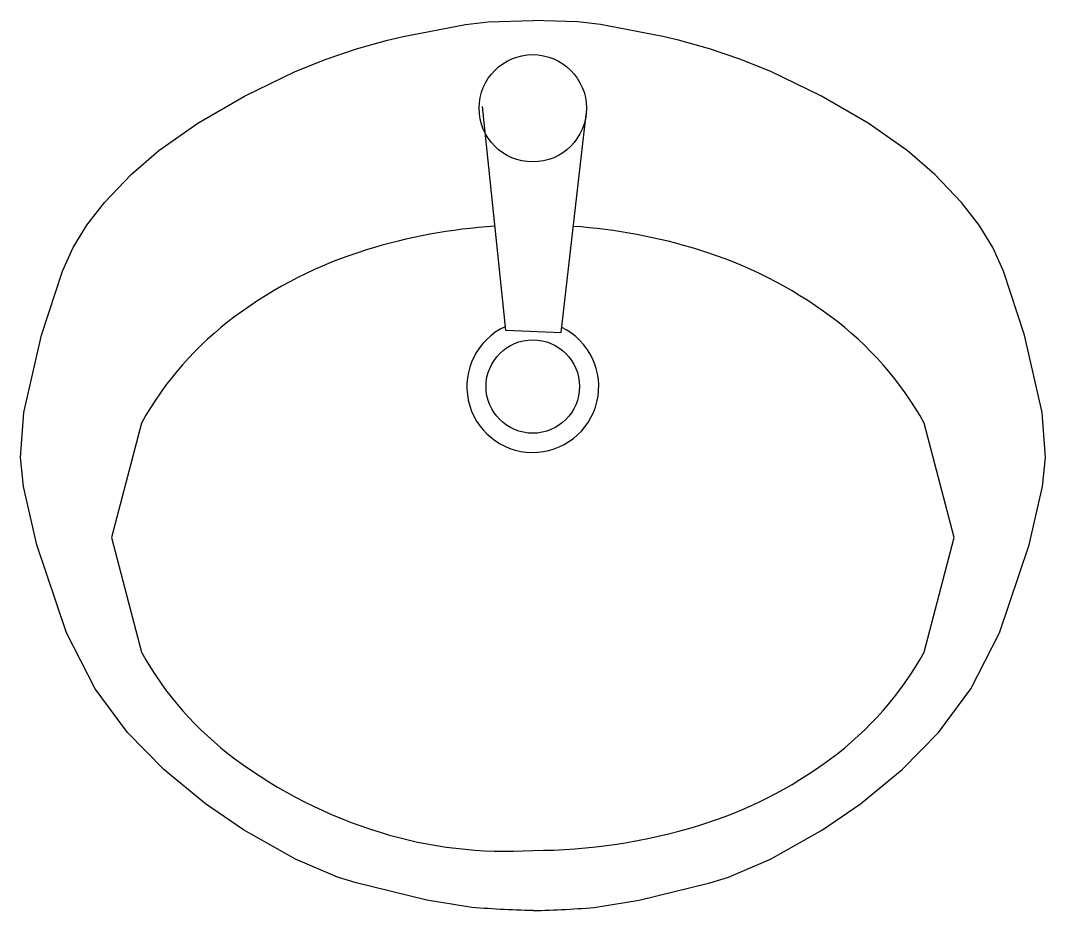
# Model space of a CAD drawing. Extents: x 2.288 to 2.817, y 1.94 to 2.4.
import ezdxf

# ---------------------------------------------------------------- set-up
doc = ezdxf.new("R2010")
doc.units = 0
doc.header["$LTSCALE"] = 0.3
doc.layers.get('0').update_dxf_attribs({"linetype": 'CONTINUOUS'})

msp = doc.modelspace()

# ---------------------------------------------------------------- linework, layer by layer
at = {"color": 0, "linetype": 'CONTINUOUS'}
for p, q in [((2.525920177051331, 2.355540223540776), (2.538086585390531, 2.240044156202567)), ((2.566764547904359, 2.238802263005382), (2.579683516745379, 2.351546039303412)), ((2.538086585390531, 2.240044156202567), (2.566764547904359, 2.238802263005382))]:
    msp.add_line(p, q, dxfattribs=at)
for points in [[(2.552250853319658, 1.940074843985954, -0.02101263496821735), (2.518559432700004, 1.941913078037176), (2.497495161200153, 1.94537666485038), (2.460856034390703, 1.954400272465556), (2.45123931639761, 1.957362245107537), (2.429524491467932, 1.966654763186932), (2.40269609465428, 1.981696605023584), (2.383049513491189, 1.995228869785618), (2.361523309720146, 2.01293175357254), (2.342864278165463, 2.032071462842731), (2.326196043634686, 2.054699684771724), (2.311250494699848, 2.083634901650588), (2.295951837417639, 2.129155562126793), (2.289117452601583, 2.159243135130109), (2.28756478863476, 2.174192287941566), (2.289291664885485, 2.197427541015586), (2.298493367351845, 2.237388983842942), (2.309177778658681, 2.270434347811123), (2.314759158930761, 2.282788909059447), (2.321878877444703, 2.294206081136635), (2.331024950509677, 2.306033670770298), (2.344636093789624, 2.320484054877706), (2.358981779785941, 2.332910426498469), (2.379088963684628, 2.347051564964808), (2.403204400641121, 2.360876780431836), (2.429449267856311, 2.373639587235823), (2.445393797548936, 2.380126348723635), (2.4611027812053, 2.38536800600009), (2.477162921726507, 2.389932732570399), (2.4851206870963, 2.391757702938436), (2.517319094686958, 2.397923119408504), (2.529158912250624, 2.399371703116271), (2.552250853319658, 2.400074843985954)], [(2.552250853319658, 1.940074843985954, 0.02101263496821735), (2.585942273939311, 1.941913078037176), (2.607006545439162, 1.94537666485038), (2.643645672248612, 1.954400272465556), (2.653262390241705, 1.957362245107537), (2.674977215171383, 1.966654763186932), (2.701805611985035, 1.981696605023584), (2.721452193148126, 1.995228869785618), (2.742978396919169, 2.01293175357254), (2.761637428473852, 2.032071462842731), (2.778305663004629, 2.054699684771724), (2.793251211939467, 2.083634901650588), (2.808549869221676, 2.129155562126793), (2.815384254037732, 2.159243135130109), (2.816936918004555, 2.174192287941566), (2.81521004175383, 2.197427541015586), (2.80600833928747, 2.237388983842942), (2.795323927980634, 2.270434347811123), (2.789742547708554, 2.282788909059447), (2.782622829194612, 2.294206081136635), (2.773476756129638, 2.306033670770298), (2.759865612849691, 2.320484054877706), (2.745519926853374, 2.332910426498469), (2.725412742954687, 2.347051564964808), (2.701297305998194, 2.360876780431836), (2.675052438783004, 2.373639587235823), (2.659107909090379, 2.380126348723635), (2.643398925434015, 2.38536800600009), (2.627338784912808, 2.389932732570399), (2.619381019543015, 2.391757702938436), (2.587182611952357, 2.397923119408504), (2.575342794388691, 2.399371703116271), (2.552250853319658, 2.400074843985954)], [(2.53242786917842, 2.293762513375899, 0.05780654790751748), (2.46629510742977, 2.281518273586359, 0.08531664614554048), (2.398303465614372, 2.247085218191879, 0.1062008392214365), (2.349974082170601, 2.192002735006959), (2.334583092417565, 2.132787556144114)], [(2.334583092417565, 2.132787556144114), (2.349974082170601, 2.073572377281267, 0.1062008392214308), (2.398303465614372, 2.018489894096349, 0.08531664614554514), (2.473348895265463, 1.980484583924631, 0.0905387605815217), (2.552138054785577, 1.971146252328629, 0.07477837885967023), (2.637981002141385, 1.984056838701869, 0.085316646145543), (2.705972643956782, 2.018489894096349, 0.1062008392214352), (2.754302027400552, 2.073572377281267), (2.769693017153589, 2.132787556144114), (2.754302027400551, 2.192002735006962, 0.1062008392214363), (2.705972643956782, 2.247085218191879, 0.08531664614554506), (2.637981002141384, 2.281518273586359, 0.05676891440320514), (2.573052648088352, 2.293678481781652, 0.07477837885966768)]]:
    msp.add_lwpolyline(points, format="xyb", dxfattribs=at)
for centre, radius in [((2.552138054785577, 2.354702390602391), 0.02772571059687134), ((2.552138054785577, 2.210875427516503), 0.02414453437495379)]:
    msp.add_circle(centre, radius, dxfattribs=at)
msp.add_arc((2.552138054785577, 2.210875427516503), 0.03405650111835623, 114.7124164531003, 63.99195825560759, dxfattribs=at)

doc.saveas('drawing.dxf')
